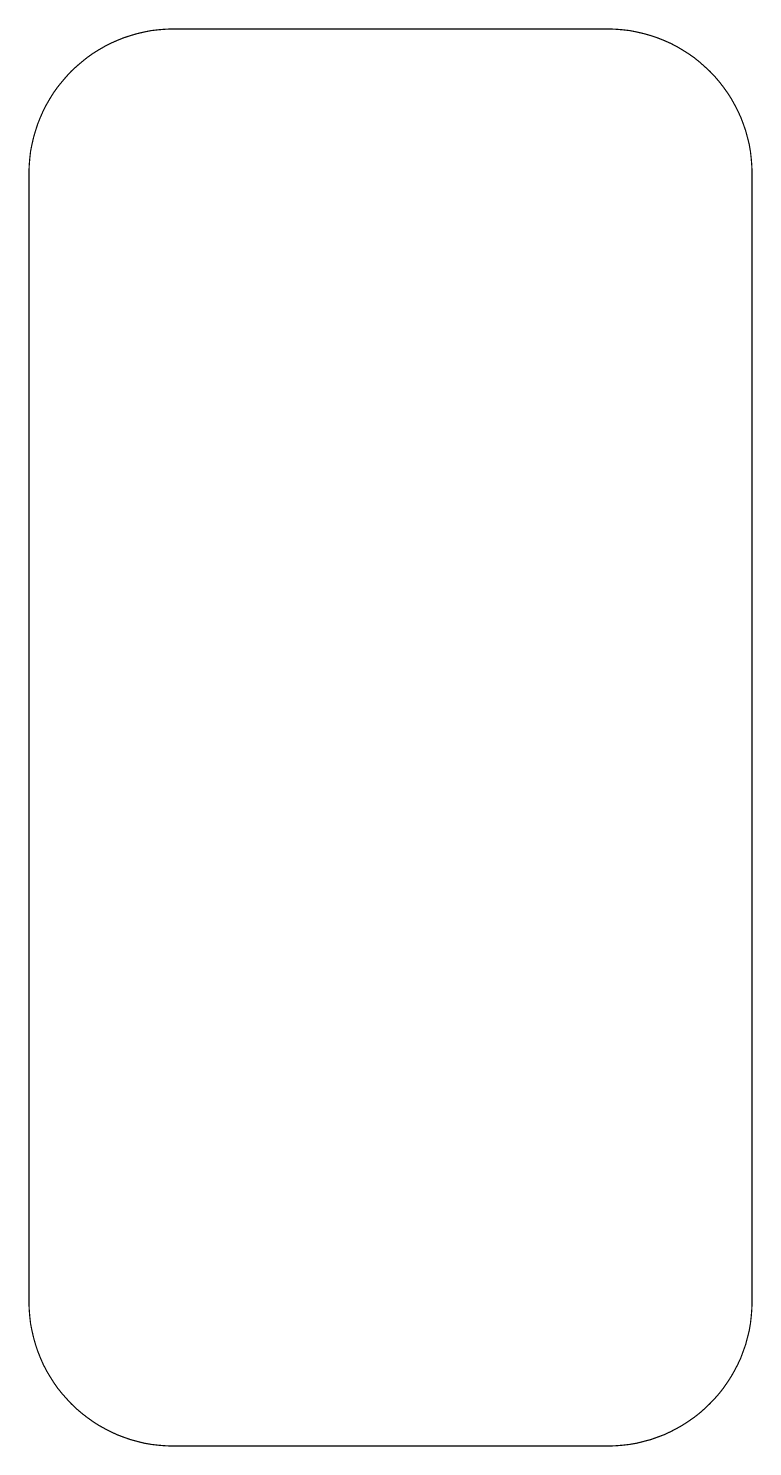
# Model space of a CAD drawing. Extents: x 0 to 6.1, y 0.1 to 11.9.
import ezdxf

# ---------------------------------------------------------------- set-up
doc = ezdxf.new("R2010")
doc.units = 0
doc.header["$LTSCALE"] = 0.166667
doc.layers.add('FOREGROUND', color=7, linetype='CONTINUOUS')

msp = doc.modelspace()

# ---------------------------------------------------------------- linework, layer by layer
at = {"layer": 'FOREGROUND', "linetype": 'CONTINUOUS', "const_width": 0.01}
msp.add_lwpolyline([(1.251667, 11.845), (4.863333, 11.845), (4.925, 11.843333), (4.986667, 11.838333), (5.046667, 11.831667), (5.105, 11.82), (5.163333, 11.806667), (5.221667, 11.79), (5.276667, 11.771667), (5.331667, 11.75), (5.385, 11.726667), (5.436667, 11.7), (5.486667, 11.67), (5.535, 11.64), (5.583333, 11.606667), (5.628333, 11.57), (5.671667, 11.531667), (5.713333, 11.493333), (5.753333, 11.451667), (5.791667, 11.406667), (5.826667, 11.361667), (5.86, 11.315), (5.891667, 11.266667), (5.92, 11.215), (5.946667, 11.163333), (5.971667, 11.11), (5.991667, 11.056667), (6.011667, 11), (6.026667, 10.943333), (6.041667, 10.885), (6.051667, 10.826667), (6.058333, 10.766667), (6.063333, 10.705), (6.065, 10.643333), (6.065, 1.26), (6.063333, 1.198333), (6.058333, 1.136667), (6.051667, 1.076667), (6.041667, 1.018333), (6.026667, 0.96), (6.011667, 0.901667), (5.991667, 0.846667), (5.971667, 0.791667), (5.946667, 0.738333), (5.92, 0.686667), (5.891667, 0.636667), (5.86, 0.588333), (5.826667, 0.54), (5.791667, 0.495), (5.753333, 0.451667), (5.713333, 0.41), (5.671667, 0.37), (5.628333, 0.331667), (5.583333, 0.296667), (5.535, 0.263333), (5.486667, 0.231667), (5.436667, 0.203333), (5.385, 0.176667), (5.331667, 0.151667), (5.276667, 0.131667), (5.221667, 0.111667), (5.163333, 0.096667), (5.105, 0.081667), (5.046667, 0.071667), (4.986667, 0.065), (4.925, 0.06), (4.863333, 0.058333), (1.251667, 0.058333), (1.19, 0.06), (1.128333, 0.065), (1.068333, 0.071667), (1.01, 0.081667), (0.951667, 0.096667), (0.895, 0.111667), (0.838333, 0.131667), (0.785, 0.151667), (0.731667, 0.176667), (0.68, 0.203333), (0.628333, 0.231667), (0.58, 0.263333), (0.533333, 0.296667), (0.488333, 0.331667), (0.443333, 0.37), (0.401667, 0.41), (0.363333, 0.451667), (0.325, 0.495), (0.288333, 0.54), (0.255, 0.588333), (0.225, 0.636667), (0.195, 0.686667), (0.168333, 0.738333), (0.145, 0.791667), (0.123333, 0.846667), (0.105, 0.901667), (0.088333, 0.96), (0.075, 1.018333), (0.063333, 1.076667), (0.056667, 1.136667), (0.051667, 1.198333), (0.05, 1.26), (0.05, 10.643333), (0.051667, 10.705), (0.056667, 10.766667), (0.063333, 10.826667), (0.075, 10.885), (0.088333, 10.943333), (0.105, 11), (0.123333, 11.056667), (0.145, 11.11), (0.168333, 11.163333), (0.195, 11.215), (0.225, 11.266667), (0.255, 11.315), (0.288333, 11.361667), (0.325, 11.406667), (0.363333, 11.451667), (0.401667, 11.493333), (0.443333, 11.531667), (0.488333, 11.57), (0.533333, 11.606667), (0.58, 11.64), (0.628333, 11.67), (0.68, 11.7), (0.731667, 11.726667), (0.785, 11.75), (0.838333, 11.771667), (0.895, 11.79), (0.951667, 11.806667), (1.01, 11.82), (1.068333, 11.831667), (1.128333, 11.838333), (1.19, 11.843333)], close=True, dxfattribs=at)

doc.saveas('drawing.dxf')
